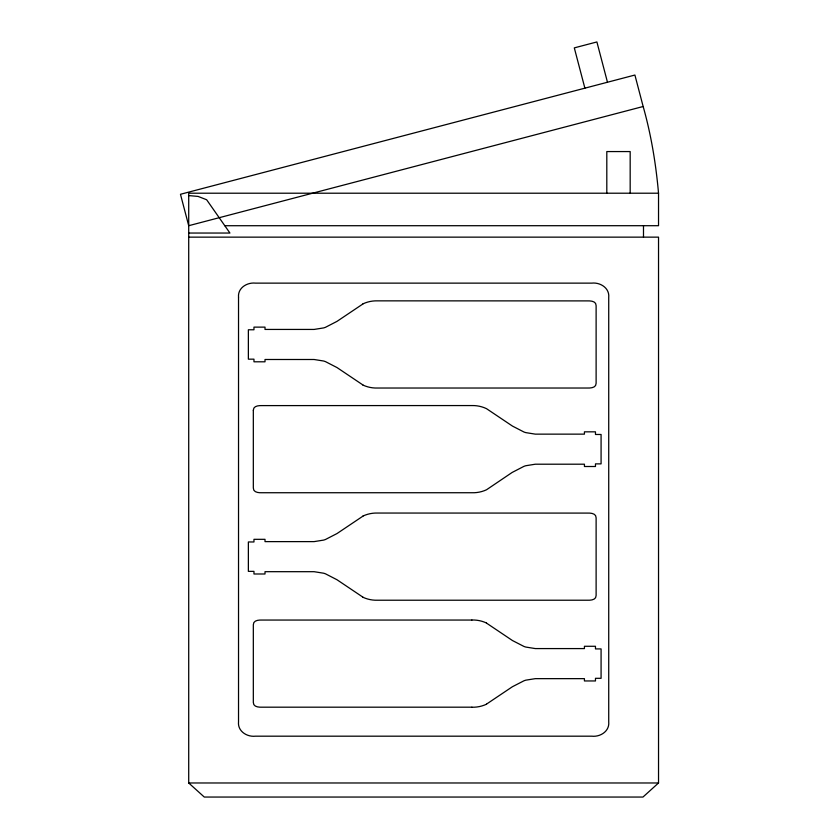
<?xml version="1.0" encoding="UTF-8"?>
<svg xmlns="http://www.w3.org/2000/svg" width="839" height="839" viewBox="0 0 839 839"><rect width="100%" height="100%" fill="white"/><g stroke="black" fill="none" stroke-linecap="round" stroke-linejoin="round"><path stroke-width="1.26" d="M188.712 237.143L658.531 237.143L658.531 782.976L642.968 797.05L204.286 797.05L188.712 782.976L188.712 193.211L658.531 193.211L658.531 225.701L224.81 225.722M362.962 303.938L336.995 321.368L325.501 327.294A29.019 29.019 0 0 1 323.634 327.913L314.122 329.433L265.009 329.433L265.009 327.126L253.965 327.126L253.965 329.769L248.365 329.769L248.365 359.165L253.965 359.165L253.965 361.798L265.009 361.798L265.009 359.491L314.122 359.501L323.634 361.022A29.019 29.019 0 0 1 325.501 361.64L336.995 367.555L362.962 384.996M362.962 516.132L336.995 533.562L325.501 539.477A29.019 29.019 0 0 1 323.634 540.096L314.122 541.616L265.009 541.627L265.009 539.32L253.965 539.32L253.965 541.963L248.365 541.963L248.365 571.359L253.965 571.359L253.965 573.991L265.009 573.991L265.009 571.684L314.122 571.695L323.634 573.215A29.019 29.019 0 0 1 325.501 573.834L336.995 579.749L362.962 597.19M486.473 704.141L512.44 686.711L523.945 680.796A29.019 29.019 0 0 1 525.801 680.167L535.313 678.657L584.426 678.646L584.426 680.953L595.47 680.953L595.47 678.311L601.081 678.311L601.081 648.914L595.47 648.914L595.47 646.282L584.426 646.282L584.426 648.589L535.313 648.578L525.801 647.058A29.019 29.019 0 0 1 523.945 646.439L512.44 640.524L486.473 623.083M643.177 106.501L188.712 225.701L180.469 194.281L634.903 75.038L643.146 106.459C651.158 134.775 655.93 163.93 658.531 193.211M188.712 195.571L198.13 196.431L206.646 199.755L229.928 233.043L188.712 233.043M471.885 620.052L261.873 620.052C258.569 619.937 253.2 620.325 253.326 624.782L253.326 702.442C253.179 706.878 258.59 707.319 261.873 707.183L471.885 707.183M188.712 782.976L658.531 782.976M607.467 82.232L596.896 41.95L574.306 47.875L584.877 88.158M643.492 225.701L643.492 237.143M630.173 193.211L630.173 151.565L606.807 151.565L606.807 193.211M486.505 704.215A32.071 32.071 0 0 1 471.885 707.225M471.885 620.011A32.071 32.071 0 0 1 486.505 623.01M362.93 303.865A32.071 32.071 0 0 1 377.55 300.855L587.573 300.897C590.845 300.771 596.256 301.201 596.12 305.637L596.12 383.297C596.246 387.733 590.866 388.142 587.573 388.027L377.55 388.027A32.071 32.071 0 0 1 362.93 385.07M362.93 516.058A32.071 32.071 0 0 1 377.55 513.048L587.573 513.09C590.845 512.954 596.256 513.395 596.12 517.831L596.12 595.491C596.246 599.927 590.855 600.346 587.573 600.221L377.55 600.221A32.071 32.071 0 0 1 362.93 597.263M238.528 297.184L238.528 721.844C237.489 731.262 247.044 737.187 255.538 736.181L591.705 736.181C600.21 737.187 609.754 731.262 608.726 721.844L608.726 297.467C609.754 288.05 600.21 282.124 591.705 283.131L255.538 283.131C247.169 282.166 237.657 287.861 238.528 297.184M253.326 410.219L253.326 488.004C253.179 492.43 258.59 492.871 261.873 492.734L471.885 492.734A32.071 32.071 0 0 0 486.505 489.777L512.147 472.451L523.945 466.348A29.019 29.019 0 0 1 525.801 465.729L535.313 464.208L584.426 464.198L584.426 466.505L595.47 466.505L595.47 463.873L601.081 463.873L601.081 434.476L595.47 434.476L595.47 431.833L584.426 431.833L584.426 434.141L535.313 434.141L525.801 432.62A29.019 29.019 0 0 1 523.945 432.001L512.44 426.076L486.473 408.645A32.071 32.071 0 0 0 471.885 405.562L261.873 405.604C258.622 405.51 253.315 405.845 253.326 410.219"/></g></svg>
